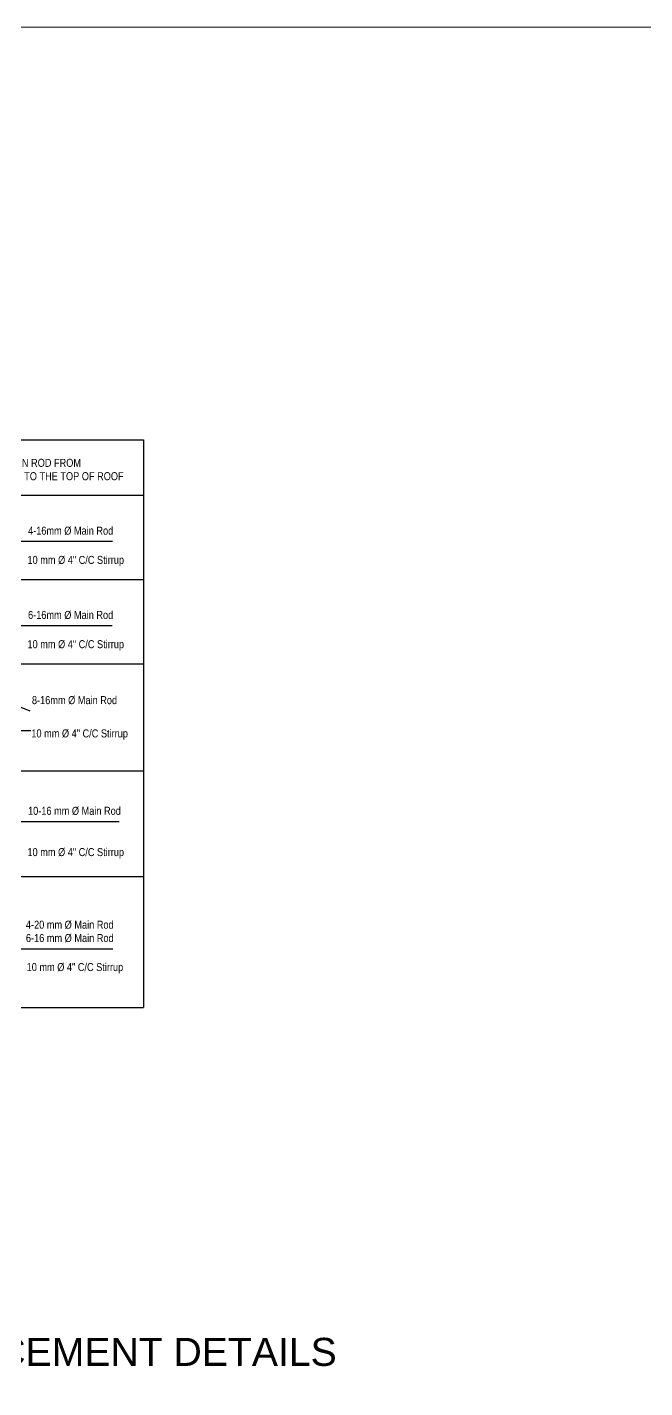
# Model space of a CAD drawing. Header units: inches. Extents: x -4010 to 92088, y -38563 to -1318.
# Drawn here: x 31688.7 to 31842.9, y -16233.3 to -15893.4 of the extents above; entities that cross this region are included whole.
import ezdxf

# ---------------------------------------------------------------- set-up
doc = ezdxf.new("R2010")
doc.units = ezdxf.units.IN
doc.header["$MEASUREMENT"] = 0
for name, color, linetype, lineweight in [('1-FOUNDATION DIM', 31, 'Continuous', 5), ('DIM', 7, 'Continuous', 15), ('FOOTTING_SCH', 7, 'Continuous', 15)]:
    doc.layers.add(name, color=color, linetype=linetype, lineweight=lineweight)
doc.layers.add('TEX', color=7, linetype='Continuous')
doc.styles.add('ARIAL', font='arial.ttf')
doc.styles.get("Standard").update_dxf_attribs({"font": 'ARIALN.TTF'})
doc.dimstyles.new('_20', dxfattribs={"dimscale": 0.25, "dimtxt": 7, "dimasz": 5, "dimexe": 6, "dimexo": 2, "dimgap": 2, "dimtad": 1, "dimdec": 1, "dimzin": 3, "dimdsep": 46, "dimlunit": 4, "dimtxsty": 'Standard', "dimblk": 'OBLIQUE', "dimcen": 0, "dimdle": 5, "dimclrt": 7, "dimazin": 0, "dimtfac": 0.0375, "dimtdec": 1, "dimtofl": 0, "dimtmove": 0, "dimatfit": 3, "dimldrblk": 'OPEN30', "dimfxl": 6, "dimtvp": 0.8, "dimtolj": 1, "dimtzin": 0, "dimlwe": -1, "dimarcsym": 0})

# ---------------------------------------------------------------- blocks, each defined once
blk = doc.blocks.new('_Oblique')
at = {"color": 0, "linetype": 'ByBlock', "lineweight": -2}
blk.add_line((-0.5, -0.5), (0.5, 0.5), dxfattribs=at)
blk = doc.blocks.new('_Open30')
at = {"color": 0, "linetype": 'ByBlock', "lineweight": -2}
for p, q in [((-1, 0.27), (0, 0)), ((0, 0), (-1, -0.27)), ((0, 0), (-1, 0))]:
    blk.add_line(p, q, dxfattribs=at)

msp = doc.modelspace()

# ---------------------------------------------------------------- linework, layer by layer
at = {"layer": '1-FOUNDATION DIM'}
msp.add_lwpolyline([(28242.348, -15893.413), (37083.326, -15893.413), (37083.326, -17501.775), (28242.348, -17501.775)], close=True, dxfattribs=at)
at = {"layer": 'TEX'}
for p, q in [((31595.263, -15996.492), (31717.663, -15996.492)), ((31717.663, -15996.492), (31717.663, -16010.361)), ((31717.663, -15996.492), (31717.663, -16010.361)), ((31717.663, -15996.492), (31717.663, -16010.361)), ((31595.263, -16010.361), (31717.663, -16010.361)), ((31595.263, -16010.361), (31717.663, -16010.361)), ((31717.663, -16010.361), (31717.663, -16084.856)), ((31717.663, -16010.361), (31717.663, -16084.856)), ((31717.663, -16010.361), (31717.663, -16111.578)), ((31595.263, -16031.412), (31717.663, -16031.412)), ((31595.263, -16031.412), (31717.663, -16031.412)), ((31717.663, -16037.083), (31717.663, -16111.578)), ((31717.663, -16037.083), (31717.663, -16111.578)), ((31717.663, -16037.083), (31717.663, -16138.3)), ((31595.263, -16052.463), (31717.663, -16052.463)), ((31595.263, -16052.463), (31717.663, -16052.463)), ((31595.263, -16079.185), (31717.663, -16079.185)), ((31595.263, -16079.185), (31717.663, -16079.185)), ((31595.263, -16079.185), (31717.663, -16079.185)), ((31595.263, -16105.598), (31717.663, -16105.598)), ((31595.263, -16105.598), (31717.663, -16105.598)), ((31595.263, -16138.3), (31717.663, -16138.3)), ((31595.263, -16138.3), (31717.663, -16138.3)), ((31595.263, -16138.3), (31717.663, -16138.3))]:
    msp.add_line(p, q, dxfattribs=at)

# ---------------------------------------------------------------- texts
at = {"layer": 'FOOTTING_SCH', "color": 7, "insert": (31469.323, -16220.864), "char_height": 7, "width": 488.52143, "attachment_point": 1, "style": 'ARIAL'}
msp.add_mtext('{\\C0; SCHEDULE OF COLUMN SIZE AND REINFORCEMENT DETAILS}', dxfattribs=at)
at = {"layer": 'TEX', "char_height": 2}
for s, insert, width, attachment_point in [('MAIN ROD FROM\\P1ST FL. SLAB TO THE TOP OF ROOF', (31692.679, -16003.93), 57.9349, 5), ('4-16mm Ø Main Rod', (31688.873, -16018.195), 29.41889, 1), ('10 mm Ø 4" C/C Stirrup', (31688.728, -16025.505), 38.12995, 1), ('6-16mm Ø Main Rod', (31688.873, -16039.246), 29.41889, 1), ('10 mm Ø 4" C/C Stirrup', (31688.728, -16046.556), 38.12995, 1), ('8-16mm Ø Main Rod', (31689.84, -16060.535), 29.41889, 1), ('10 mm Ø 4" C/C Stirrup', (31689.695, -16068.845), 38.12995, 1), ('10-16 mm Ø Main Rod', (31688.873, -16088.186), 29.41889, 1), ('10 mm Ø 4" C/C Stirrup', (31688.728, -16098.496), 38.12995, 1), ('4-20 mm Ø Main Rod\\P6-16 mm Ø Main Rod', (31688.341, -16116.636), 29.41889, 1), ('10 mm Ø 4" C/C Stirrup', (31688.519, -16127.22), 38.12995, 1)]:
    msp.add_mtext(s, dxfattribs=dict(at, insert=insert, width=width, attachment_point=attachment_point))

# ---------------------------------------------------------------- leaders
at = {"layer": 'DIM', "annotation_type": 0, "has_hookline": 1, "hookline_direction": 0}
for points, text_width in [([(31681.771, -16019.195), (31687.123, -16021.849), (31688.373, -16021.849)], 21.071), ([(31681.771, -16040.246), (31687.123, -16042.9), (31688.373, -16042.9)], 21.015), ([(31681.771, -16089.186), (31687.123, -16091.84), (31688.373, -16091.84)], 22.763), ([(31681.238, -16117.636), (31686.591, -16123.697), (31687.841, -16123.697)], 21.708)]:
    msp.add_leader(points, dimstyle='_20', dxfattribs=dict(at, text_width=text_width))
at = {"layer": 'DIM'}
for points in [[(31682.738, -16061.535), (31689.34, -16064.19)], [(31682.828, -16069.161), (31689.605, -16069.161)]]:
    msp.add_leader(points, dimstyle='_20', dxfattribs=at)

doc.saveas('drawing.dxf')
